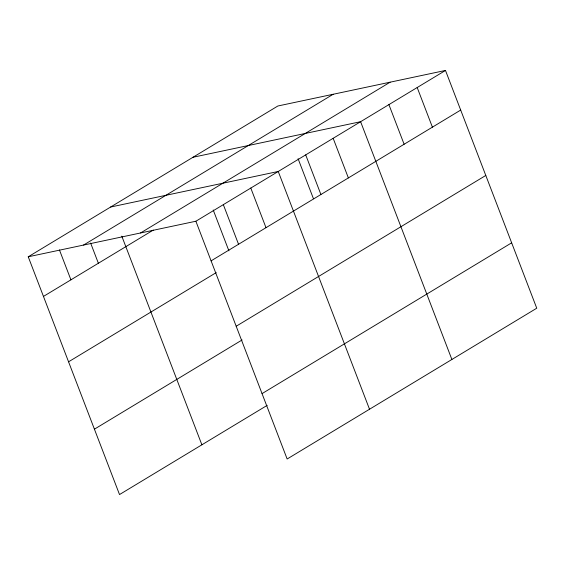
<?xml version="1.0" encoding="UTF-8"?>
<svg xmlns="http://www.w3.org/2000/svg" width="565" height="565" viewBox="0 0 565 565"><rect width="100%" height="100%" fill="white"/><g stroke="black" fill="none" stroke-linecap="round" stroke-linejoin="round"><path stroke-width="0.85" d="M267.189 405.352L119.519 494.559L28.25 256.793L277.853 106.001L445.481 70.441L536.75 308.207L287.147 458.999L195.878 221.233L445.481 70.441M83.564 245.055L333.173 94.263M140.558 232.964L390.161 82.172M43.463 296.42L153.285 230.075M211.084 260.861L460.694 110.069M68.563 361.805L216.233 272.598M236.184 326.245L485.794 175.454M94.419 429.174L242.095 339.961M262.047 393.614L511.65 242.823M192.99 157.268L360.611 121.708L451.887 359.474M110.62 207.03L278.241 171.47L369.517 409.237M28.25 256.793L195.878 221.233M417.189 87.526L432.402 127.153M388.904 104.617L404.116 144.245M333.159 138.298L348.372 177.926M305.7 154.881L320.913 194.508M298.087 158.709L313.462 198.753M250.789 188.053L266.002 227.681M223.33 204.643L238.543 244.271M213.217 209.975L228.91 250.846M121.793 236.149L201.889 444.803M90.612 243.028L98.374 263.248M59.431 249.914L70.922 279.837"/></g></svg>
